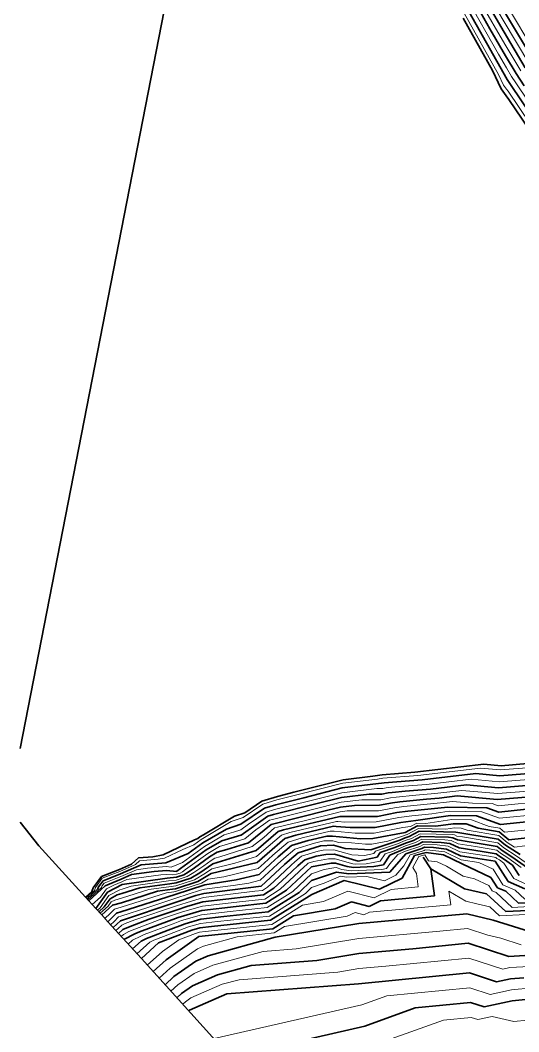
# Model space of a CAD drawing. Header units: millimetres. Extents: x -859836 to 307983, y -308065 to 649894.
# Drawn here: x -859836 to -788387, y -119217 to 25688 of the extents above; entities that cross this region are included whole.
import ezdxf

# ---------------------------------------------------------------- set-up
doc = ezdxf.new("R2010")
doc.units = ezdxf.units.MM
for name, color, linetype, lineweight in [('C-TOPO', 7, 'Continuous', 9), ('C-TOPO-MAJR', 7, 'Continuous', 35), ('C-TOPO-MINR', 7, 'Continuous', 9)]:
    doc.layers.add(name, color=color, linetype=linetype, lineweight=lineweight)

msp = doc.modelspace()

# ---------------------------------------------------------------- linework, layer by layer
at = {"layer": 'C-TOPO', "lineweight": 35}
for p, q in [((-836150, 42695), (-859836, -78633)), ((-792146, 18465), (-796379, 26004)), ((-790919, 15851), (-792146, 18465)), ((-790207, 14875), (-790919, 15851)), ((-789802, 14346), (-790207, 14875)), ((-784639, 6653), (-789802, 14346)), ((-803280, -82043), (-793394, -80886)), ((-793394, -80886), (-790919, -81108)), ((-790919, -81108), (-787141, -80806)), ((-809285, -82618), (-807957, -82413)), ((-807957, -82413), (-803280, -82043)), ((-820621, -84916), (-813578, -83133)), ((-813578, -83133), (-809285, -82618)), ((-822950, -85496), (-820621, -84916)), ((-827668, -87849), (-825217, -86187)), ((-825217, -86187), (-822950, -85496)), ((-833571, -91019), (-829146, -88349)), ((-829146, -88349), (-827668, -87849)), ((-859836, -89171), (-857155, -92579)), ((-834078, -91315), (-833571, -91019)), ((-857155, -92579), (-850467, -99940)), ((-839331, -93872), (-834871, -91740)), ((-834871, -91740), (-834391, -91545)), ((-834391, -91545), (-834078, -91315)), ((-842864, -94313), (-840818, -94149)), ((-840818, -94149), (-839331, -93872)), ((-845605, -95970), (-843898, -95207)), ((-843898, -95207), (-842864, -94313)), ((-849394, -98581), (-848170, -96957)), ((-848170, -96957), (-846484, -96322)), ((-846484, -96322), (-845605, -95970)), ((-850467, -99940), (-849566, -99122)), ((-849566, -99122), (-849394, -98581))]:
    msp.add_line(p, q, dxfattribs=at)
at = {"layer": 'C-TOPO'}
for p, q in [((-848991, -101565), (-850467, -99940)), ((-848160, -102479), (-848991, -101565)), ((-847257, -103473), (-848160, -102479)), ((-842479, -108732), (-847257, -103473)), ((-773391, -184774), (-842479, -108732))]:
    msp.add_line(p, q, dxfattribs=at)
at = {"layer": 'C-TOPO-MAJR'}
for p, q in [((-794989, 31699), (-790501, 23980)), ((-795477, 29701), (-792523, 24441)), ((-795965, 27702), (-790058, 17183)), ((-790722, 27378), (-786155, 19735)), ((-792523, 24441), (-790279, 20581)), ((-790501, 23980), (-787456, 18884)), ((-790279, 20581), (-788757, 18034)), ((-788757, 18034), (-787602, 16297)), ((-790058, 17183), (-783501, 7415)), ((-794538, -82243), (-802241, -83145)), ((-791084, -82554), (-794538, -82243)), ((-785813, -82131), (-791084, -82554)), ((-807691, -83576), (-813681, -84294)), ((-802241, -83145), (-807691, -83576)), ((-795884, -83839), (-801019, -84440)), ((-791279, -84254), (-795884, -83839)), ((-784251, -83690), (-791279, -84254)), ((-813681, -84294), (-819169, -85683)), ((-809809, -85181), (-813803, -85660)), ((-808010, -85171), (-809809, -85181)), ((-807090, -84993), (-808010, -85171)), ((-806551, -84919), (-807090, -84993)), ((-804653, -84728), (-806551, -84919)), ((-801019, -84440), (-804653, -84728)), ((-797230, -85436), (-799798, -85736)), ((-791474, -85954), (-797230, -85436)), ((-782689, -85249), (-791474, -85954)), ((-823220, -86693), (-824811, -87178)), ((-817462, -86586), (-823537, -88100)), ((-819169, -85683), (-823220, -86693)), ((-813803, -85660), (-817462, -86586)), ((-811928, -86787), (-813925, -87026)), ((-808330, -86766), (-811928, -86787)), ((-806489, -86410), (-808330, -86766)), ((-805411, -86261), (-806489, -86410)), ((-801614, -85880), (-805411, -86261)), ((-799798, -85736), (-801614, -85880)), ((-824811, -87178), (-828231, -89497)), ((-824333, -88343), (-826043, -89503)), ((-823537, -88100), (-824333, -88343)), ((-815754, -87489), (-823855, -89508)), ((-813925, -87026), (-815754, -87489)), ((-808650, -88361), (-814047, -88392)), ((-805887, -87827), (-808650, -88361)), ((-804272, -87604), (-805887, -87827)), ((-798576, -87032), (-804272, -87604)), ((-798182, -88225), (-803132, -88947)), ((-792954, -87118), (-798576, -87032)), ((-794433, -88282), (-798182, -88225)), ((-791028, -89522), (-794433, -88282)), ((-791251, -87738), (-792954, -87118)), ((-785519, -87161), (-791251, -87738)), ((-779564, -88368), (-791028, -89522)), ((-828231, -89497), (-830293, -90194)), ((-826043, -89503), (-828194, -91037)), ((-823855, -89508), (-827122, -92138)), ((-814047, -88392), (-822089, -90272)), ((-814962, -89783), (-820323, -91036)), ((-814569, -89798), (-814962, -89783)), ((-812567, -89976), (-814569, -89798)), ((-805286, -89245), (-808970, -89956)), ((-803132, -88947), (-805286, -89245)), ((-802888, -89715), (-804685, -90662)), ((-800263, -89779), (-802888, -89715)), ((-797787, -89418), (-800263, -89779)), ((-795913, -89446), (-797787, -89418)), ((-794211, -90066), (-795913, -89446)), ((-830293, -90194), (-833675, -92166)), ((-828218, -91045), (-830946, -91853)), ((-828194, -91037), (-828218, -91045)), ((-822893, -90523), (-826037, -93233)), ((-822089, -90272), (-822893, -90523)), ((-820323, -91036), (-821931, -91537)), ((-815877, -91173), (-818557, -91800)), ((-815091, -91203), (-815877, -91173)), ((-811088, -91561), (-815091, -91203)), ((-808970, -89956), (-812567, -89976)), ((-804685, -90662), (-809289, -91550)), ((-804082, -91240), (-804661, -91429)), ((-802644, -90483), (-804082, -91240)), ((-802400, -91251), (-803478, -91819)), ((-797393, -90610), (-802644, -90483)), ((-798462, -91346), (-802400, -91251)), ((-791320, -91616), (-797393, -90610)), ((-791174, -90569), (-794211, -90066)), ((-789796, -91718), (-791174, -90569)), ((-780934, -90730), (-789796, -91718)), ((-833675, -92166), (-835763, -93697)), ((-830946, -91853), (-833200, -93167)), ((-827122, -92138), (-830210, -93100)), ((-821931, -91537), (-824446, -93705)), ((-820969, -92552), (-822856, -94178)), ((-818557, -91800), (-820969, -92552)), ((-816792, -92564), (-820007, -93566)), ((-814944, -92490), (-816792, -92564)), ((-813252, -92981), (-814944, -92490)), ((-809289, -91550), (-811088, -91561)), ((-805411, -91746), (-809609, -93145)), ((-804637, -92197), (-806136, -92830)), ((-804661, -91429), (-805411, -91746)), ((-803478, -91819), (-804637, -92197)), ((-802875, -92398), (-804613, -92964)), ((-802156, -92019), (-802875, -92398)), ((-799530, -92083), (-802156, -92019)), ((-798289, -92237), (-799530, -92083)), ((-797841, -91424), (-798462, -91346)), ((-796951, -92878), (-798289, -92237)), ((-797172, -91744), (-797841, -91424)), ((-795514, -91992), (-797172, -91744)), ((-791466, -92663), (-795514, -91992)), ((-790777, -93237), (-791466, -92663)), ((-790286, -92478), (-791320, -91616)), ((-788166, -93840), (-790286, -92478)), ((-835763, -93697), (-838960, -95003)), ((-833200, -93167), (-837376, -96230)), ((-832726, -94169), (-834839, -95719)), ((-831599, -93511), (-832726, -94169)), ((-826037, -93233), (-832251, -95170)), ((-830210, -93100), (-831599, -93511)), ((-824446, -93705), (-825867, -94962)), ((-822856, -94178), (-823921, -95120)), ((-820007, -93566), (-821265, -94650)), ((-817437, -94079), (-819045, -94581)), ((-816029, -93826), (-817437, -94079)), ((-814798, -93777), (-816029, -93826)), ((-811412, -94758), (-814798, -93777)), ((-809609, -93145), (-813252, -92981)), ((-808235, -93530), (-808702, -94221)), ((-806136, -92830), (-808235, -93530)), ((-806861, -93914), (-807795, -95297)), ((-804589, -93732), (-806889, -96372)), ((-804613, -92964), (-806861, -93914)), ((-803329, -93969), (-805115, -97193)), ((-802271, -92976), (-804589, -93732)), ((-801667, -93555), (-803329, -93969)), ((-801912, -92787), (-802271, -92976)), ((-800599, -92819), (-801912, -92787)), ((-799186, -93865), (-801667, -93555)), ((-798737, -93051), (-800599, -92819)), ((-796509, -95146), (-799186, -93865)), ((-796730, -94012), (-798737, -93051)), ((-793636, -93374), (-796951, -92878)), ((-791757, -94756), (-796730, -94012)), ((-791612, -93709), (-793636, -93374)), ((-791267, -93997), (-791612, -93709)), ((-790560, -94451), (-791267, -93997)), ((-789363, -94145), (-790777, -93237)), ((-786784, -95988), (-789363, -94145)), ((-842519, -95288), (-845488, -96614)), ((-838960, -95003), (-842519, -95288)), ((-832251, -95170), (-834110, -96448)), ((-825867, -94962), (-832457, -96542)), ((-823921, -95120), (-825586, -96668)), ((-821975, -95278), (-825305, -98374)), ((-821265, -94650), (-821975, -95278)), ((-820029, -95437), (-821694, -96985)), ((-818083, -95595), (-821686, -98956)), ((-819674, -95123), (-820029, -95437)), ((-819045, -94581), (-819674, -95123)), ((-815267, -95088), (-818083, -95595)), ((-814651, -95064), (-815267, -95088)), ((-812959, -95554), (-814651, -95064)), ((-812076, -95684), (-812959, -95554)), ((-809150, -95565), (-812076, -95684)), ((-808702, -94221), (-811412, -94758)), ((-807795, -95297), (-809150, -95565)), ((-802069, -94205), (-800993, -95867)), ((-792374, -97098), (-796509, -95146)), ((-789887, -97714), (-791757, -94756)), ((-789271, -95372), (-790560, -94451)), ((-788336, -96851), (-789271, -95372)), ((-845488, -96614), (-847016, -97226)), ((-843865, -96709), (-845349, -97372)), ((-840638, -96260), (-843865, -96709)), ((-838859, -96117), (-840638, -96260)), ((-837414, -96245), (-838859, -96117)), ((-837452, -97074), (-838758, -97231)), ((-836396, -96727), (-837452, -97074)), ((-837376, -96230), (-837414, -96245)), ((-835763, -96354), (-836396, -96727)), ((-834839, -95719), (-835763, -96354)), ((-834110, -96448), (-835385, -97200)), ((-832457, -96542), (-834373, -97673)), ((-825586, -96668), (-828881, -97458)), ((-821694, -96985), (-823496, -98665)), ((-814505, -96351), (-818075, -97566)), ((-812740, -96610), (-814505, -96351)), ((-806889, -96372), (-812740, -96610)), ((-796163, -98724), (-800993, -95867)), ((-800993, -95867), (-800466, -99747)), ((-847661, -98309), (-850010, -100443)), ((-848597, -98454), (-848691, -98748)), ((-847932, -97572), (-848597, -98454)), ((-847016, -97226), (-847932, -97572)), ((-847660, -98305), (-847661, -98309)), ((-847652, -98295), (-847660, -98305)), ((-847641, -98291), (-847652, -98295)), ((-845349, -97372), (-847641, -98291)), ((-845210, -98131), (-847311, -99223)), ((-838758, -97231), (-845210, -98131)), ((-838380, -98003), (-842682, -98602)), ((-837510, -97898), (-838380, -98003)), ((-833362, -98146), (-837625, -99546)), ((-834373, -97673), (-837567, -98722)), ((-835385, -97200), (-837510, -97898)), ((-825305, -98374), (-833505, -99386)), ((-828881, -97458), (-833362, -98146)), ((-818075, -97566), (-819876, -99247)), ((-813404, -97536), (-818067, -99538)), ((-808362, -98812), (-813404, -97536)), ((-805115, -97193), (-808362, -98812)), ((-791439, -98576), (-792374, -97098)), ((-787534, -98749), (-789887, -97714)), ((-848691, -98748), (-850257, -100171)), ((-847311, -99223), (-848991, -101565)), ((-845919, -99608), (-846969, -100155)), ((-845274, -99430), (-845919, -99608)), ((-837625, -99546), (-845402, -102028)), ((-840153, -99074), (-845338, -100729)), ((-842682, -98602), (-845274, -99430)), ((-838002, -98774), (-840153, -99074)), ((-837567, -98722), (-838002, -98774)), ((-834648, -99706), (-837490, -100639)), ((-833505, -99386), (-834648, -99706)), ((-827088, -99817), (-833647, -100627)), ((-824968, -99591), (-827088, -99817)), ((-823496, -98665), (-824968, -99591)), ((-821686, -98956), (-824631, -100808)), ((-819876, -99247), (-824293, -102025)), ((-818067, -99538), (-823956, -103242)), ((-800466, -99747), (-808212, -100441)), ((-792991, -99439), (-796163, -98724)), ((-790246, -102011), (-792991, -99439)), ((-790263, -99094), (-791439, -98576)), ((-788433, -100808), (-790263, -99094)), ((-847809, -101325), (-848575, -102022)), ((-846627, -101086), (-848160, -102479)), ((-846969, -100155), (-847809, -101325)), ((-845338, -100729), (-846627, -101086)), ((-837490, -100639), (-845466, -103327)), ((-835935, -101266), (-837356, -101732)), ((-833647, -100627), (-835935, -101266)), ((-828871, -101260), (-833790, -101867)), ((-824631, -100808), (-828871, -101260)), ((-812357, -100613), (-814688, -101614)), ((-809836, -101251), (-812357, -100613)), ((-808212, -100441), (-809836, -101251)), ((-783386, -100546), (-788433, -100808)), ((-846046, -102206), (-847257, -103473)), ((-845402, -102028), (-846046, -102206)), ((-837222, -102826), (-842740, -104909)), ((-837356, -101732), (-841344, -103076)), ((-833790, -101867), (-837222, -102826)), ((-830653, -102703), (-833933, -103108)), ((-824293, -102025), (-830653, -102703)), ((-820674, -102606), (-823618, -104458)), ((-814688, -101614), (-820674, -102606)), ((-795818, -102301), (-811309, -103690)), ((-792059, -103213), (-795818, -102301)), ((-782675, -101618), (-790246, -102011)), ((-845466, -103327), (-846520, -104285)), ((-844103, -104118), (-845122, -104546)), ((-841344, -103076), (-844103, -104118)), ((-836221, -103747), (-838618, -104659)), ((-833933, -103108), (-836221, -103747)), ((-832436, -104146), (-834076, -104349)), ((-823956, -103242), (-832436, -104146)), ((-811309, -103690), (-823281, -105675)), ((-786244, -105034), (-792059, -103213)), ((-845122, -104546), (-845757, -105124)), ((-843419, -105195), (-844982, -105977)), ((-842740, -104909), (-843419, -105195)), ((-841376, -105700), (-841716, -105843)), ((-838618, -104659), (-841376, -105700)), ((-835220, -104668), (-840013, -106491)), ((-834219, -105589), (-838909, -108901)), ((-834076, -104349), (-835220, -104668)), ((-823618, -104458), (-834219, -105589)), ((-823281, -105675), (-832880, -108320)), ((-842498, -106234), (-843731, -107354)), ((-841716, -105843), (-842498, -106234)), ((-840013, -106491), (-842479, -108732)), ((-795644, -106545), (-803577, -107319)), ((-789812, -108450), (-795644, -106545)), ((-832880, -108320), (-834678, -109102)), ((-811323, -108013), (-817309, -109006)), ((-803577, -107319), (-811323, -108013)), ((-785997, -108200), (-789812, -108450)), ((-838909, -108901), (-840781, -110601)), ((-834678, -109102), (-837805, -111310)), ((-826742, -109729), (-831542, -111051)), ((-817309, -109006), (-826742, -109729)), ((-837805, -111310), (-839082, -112471)), ((-831542, -111051), (-835137, -112616)), ((-795469, -110788), (-811336, -112337)), ((-791581, -112058), (-795469, -110788)), ((-787658, -111490), (-789565, -111615)), ((-835137, -112616), (-836701, -113719)), ((-811336, -112337), (-830204, -113782)), ((-789565, -111615), (-791581, -112058)), ((-769369, -112886), (-789318, -114781)), ((-836701, -113719), (-837384, -114340)), ((-830204, -113782), (-835597, -116129)), ((-803228, -115806), (-810470, -118402)), ((-795295, -115031), (-803228, -115806)), ((-793351, -115666), (-795295, -115031)), ((-789318, -114781), (-793351, -115666)), ((-835597, -116129), (-835685, -116209)), ((-810470, -118402), (-829702, -122795))]:
    msp.add_line(p, q, dxfattribs=at)
at = {"layer": 'C-TOPO-MINR'}
for p, q in [((-794352, 32112), (-790612, 25679)), ((-790833, 29077), (-785504, 20160)), ((-795721, 28702), (-791290, 20812)), ((-793756, 28070), (-790390, 22280)), ((-796209, 26703), (-791286, 17937)), ((-790612, 25679), (-786805, 19309)), ((-790390, 22280), (-788106, 18459)), ((-791290, 20812), (-790168, 18882)), ((-790168, 18882), (-789407, 17608)), ((-791286, 17937), (-790564, 16399)), ((-789407, 17608), (-788830, 16740)), ((-790564, 16399), (-790145, 15825)), ((-788830, 16740), (-782820, 7786)), ((-790145, 15825), (-789908, 15514)), ((-789908, 15514), (-784171, 6967)), ((-802852, -82497), (-807847, -82892)), ((-793865, -81444), (-802852, -82497)), ((-790987, -81703), (-793865, -81444)), ((-786594, -81351), (-790987, -81703)), ((-813620, -83611), (-820023, -85232)), ((-808628, -83012), (-813620, -83611)), ((-807847, -82892), (-808628, -83012)), ((-801630, -83792), (-806172, -84152)), ((-795211, -83041), (-801630, -83792)), ((-791182, -83404), (-795211, -83041)), ((-785032, -82910), (-791182, -83404)), ((-820023, -85232), (-823061, -85989)), ((-813742, -84977), (-818315, -86135)), ((-808750, -84378), (-813742, -84977)), ((-807851, -84373), (-808750, -84378)), ((-807390, -84284), (-807851, -84373)), ((-807121, -84247), (-807390, -84284)), ((-806172, -84152), (-807121, -84247)), ((-803133, -85304), (-805981, -85590)), ((-800409, -85088), (-803133, -85304)), ((-796557, -84637), (-800409, -85088)), ((-791377, -85104), (-796557, -84637)), ((-783470, -84470), (-791377, -85104)), ((-825050, -86595), (-827900, -88528)), ((-823061, -85989), (-825050, -86595)), ((-818315, -86135), (-823378, -87397)), ((-813864, -86343), (-816608, -87038)), ((-810869, -85984), (-813864, -86343)), ((-808170, -85968), (-810869, -85984)), ((-806789, -85702), (-808170, -85968)), ((-805981, -85590), (-806789, -85702)), ((-804842, -86933), (-806188, -87119)), ((-800095, -86456), (-804842, -86933)), ((-799187, -86384), (-800095, -86456)), ((-797903, -86234), (-799187, -86384)), ((-795025, -86493), (-797903, -86234)), ((-792214, -86536), (-795025, -86493)), ((-791363, -86846), (-792214, -86536)), ((-788496, -86557), (-791363, -86846)), ((-781908, -86029), (-788496, -86557)), ((-824572, -87760), (-827137, -89500)), ((-823378, -87397), (-824572, -87760)), ((-816608, -87038), (-823696, -88804)), ((-814900, -87941), (-818951, -88950)), ((-813986, -87709), (-814900, -87941)), ((-812987, -87589), (-813986, -87709)), ((-808490, -87563), (-812987, -87589)), ((-806188, -87119), (-808490, -87563)), ((-803702, -88275), (-805587, -88536)), ((-800854, -87989), (-803702, -88275)), ((-798379, -87628), (-800854, -87989)), ((-793694, -87700), (-798379, -87628)), ((-791140, -88630), (-793694, -87700)), ((-782542, -87764), (-791140, -88630)), ((-829618, -89109), (-832221, -90680)), ((-827900, -88528), (-829618, -89109)), ((-827137, -89500), (-828212, -90267)), ((-824949, -89505), (-826050, -90291)), ((-824094, -88926), (-824949, -89505)), ((-823696, -88804), (-824094, -88926)), ((-818951, -88950), (-822972, -89890)), ((-814504, -89087), (-821206, -90654)), ((-814308, -89095), (-814504, -89087)), ((-813307, -89184), (-814308, -89095)), ((-808810, -89158), (-813307, -89184)), ((-805587, -88536), (-808810, -89158)), ((-803909, -89804), (-804986, -89953)), ((-803010, -89331), (-803909, -89804)), ((-801697, -89363), (-803010, -89331)), ((-797984, -88821), (-801697, -89363)), ((-795173, -88864), (-797984, -88821)), ((-792620, -89794), (-795173, -88864)), ((-791101, -90045), (-792620, -89794)), ((-832221, -90680), (-833912, -91665)), ((-830619, -91024), (-833438, -92667)), ((-829256, -90620), (-830619, -91024)), ((-828212, -90267), (-829256, -90620)), ((-826050, -90291), (-827664, -91590)), ((-822412, -91030), (-825242, -93469)), ((-823374, -90015), (-824946, -91371)), ((-822972, -89890), (-823374, -90015)), ((-821206, -90654), (-822412, -91030)), ((-815419, -90478), (-819440, -91418)), ((-814830, -90501), (-815419, -90478)), ((-811828, -90769), (-814830, -90501)), ((-809129, -90753), (-811828, -90769)), ((-804986, -89953), (-809129, -90753)), ((-805048, -91204), (-807147, -91904)), ((-804673, -91046), (-805048, -91204)), ((-804383, -90951), (-804673, -91046)), ((-802766, -90099), (-804383, -90951)), ((-802522, -90867), (-803780, -91530)), ((-798828, -90194), (-802766, -90099)), ((-797927, -90978), (-802522, -90867)), ((-797590, -90014), (-798828, -90194)), ((-797617, -91017), (-797927, -90978)), ((-797282, -91177), (-797617, -91017)), ((-796653, -90028), (-797590, -90014)), ((-796454, -91301), (-797282, -91177)), ((-795802, -90338), (-796653, -90028)), ((-791247, -91092), (-795802, -90338)), ((-790041, -92098), (-791247, -91092)), ((-790412, -90620), (-791101, -90045)), ((-784680, -90043), (-790412, -90620)), ((-833438, -92667), (-836570, -94964)), ((-834956, -92431), (-836555, -93084)), ((-833912, -91665), (-834956, -92431)), ((-831272, -92682), (-832963, -93668)), ((-829189, -92065), (-831272, -92682)), ((-826580, -92685), (-831231, -94135)), ((-827664, -91590), (-829189, -92065)), ((-824946, -91371), (-826580, -92685)), ((-821450, -92044), (-823651, -93942)), ((-819440, -91418), (-821450, -92044)), ((-817675, -92182), (-820488, -93059)), ((-816334, -91868), (-817675, -92182)), ((-815941, -91884), (-816334, -91868)), ((-815017, -91847), (-815941, -91884)), ((-814171, -92092), (-815017, -91847)), ((-812350, -92174), (-814171, -92092)), ((-810349, -92353), (-812350, -92174)), ((-809449, -92348), (-810349, -92353)), ((-807147, -91904), (-809449, -92348)), ((-805773, -92288), (-808922, -93338)), ((-804625, -92581), (-806499, -93372)), ((-804649, -91813), (-805773, -92288)), ((-803780, -91530), (-804649, -91813)), ((-803176, -92108), (-804625, -92581)), ((-802573, -92687), (-804601, -93348)), ((-802278, -91635), (-803176, -92108)), ((-802034, -92403), (-802573, -92687)), ((-798996, -91715), (-802278, -91635)), ((-800065, -92451), (-802034, -92403)), ((-798513, -92644), (-800065, -92451)), ((-798065, -91831), (-798996, -91715)), ((-796841, -93445), (-798513, -92644)), ((-797062, -92311), (-798065, -91831)), ((-794575, -92683), (-797062, -92311)), ((-791393, -92139), (-796454, -91301)), ((-791539, -93186), (-794575, -92683)), ((-790532, -92858), (-791393, -92139)), ((-788981, -92779), (-790041, -92098)), ((-786050, -92406), (-788981, -92779)), ((-836555, -93084), (-839178, -94338)), ((-832963, -93668), (-836133, -95993)), ((-831231, -94135), (-831925, -94341)), ((-825952, -94097), (-829059, -95066)), ((-825242, -93469), (-825952, -94097)), ((-823651, -93942), (-824894, -95041)), ((-820488, -93059), (-822060, -94414)), ((-819526, -94073), (-820469, -94887)), ((-817115, -93322), (-819526, -94073)), ((-816410, -93195), (-817115, -93322)), ((-814871, -93134), (-816410, -93195)), ((-812332, -93869), (-814871, -93134)), ((-810511, -93952), (-812332, -93869)), ((-809156, -93683), (-810511, -93952)), ((-808922, -93338), (-809156, -93683)), ((-807548, -93722), (-808249, -94759)), ((-806499, -93372), (-807548, -93722)), ((-805725, -93823), (-806875, -95143)), ((-804601, -93348), (-805725, -93823)), ((-803959, -93850), (-804852, -95462)), ((-803128, -93643), (-803959, -93850)), ((-802699, -94087), (-803592, -95699)), ((-801969, -93265), (-803128, -93643)), ((-801868, -93880), (-802699, -94087)), ((-801789, -93171), (-801969, -93265)), ((-801330, -94711), (-801868, -93880)), ((-801133, -93187), (-801789, -93171)), ((-798962, -93458), (-801133, -93187)), ((-796620, -94579), (-798962, -93458)), ((-792697, -94065), (-796841, -93445)), ((-791685, -94233), (-792697, -94065)), ((-791022, -93617), (-791539, -93186)), ((-789962, -94298), (-791022, -93617)), ((-788765, -93993), (-790532, -92858)), ((-787475, -94914), (-788765, -93993)), ((-843330, -95241), (-845557, -96235)), ((-842722, -94715), (-843330, -95241)), ((-840053, -94501), (-842722, -94715)), ((-838909, -95560), (-841578, -95774)), ((-839178, -94338), (-840053, -94501)), ((-838187, -95624), (-838909, -95560)), ((-836570, -94964), (-838187, -95624)), ((-833545, -95444), (-834936, -96401)), ((-832489, -94669), (-833545, -95444)), ((-831925, -94341), (-832489, -94669)), ((-829059, -95066), (-832354, -95856)), ((-824894, -95041), (-825727, -95815)), ((-822948, -95199), (-825446, -97521)), ((-821002, -95358), (-823500, -97680)), ((-822060, -94414), (-822948, -95199)), ((-820469, -94887), (-821002, -95358)), ((-819056, -95516), (-819889, -96290)), ((-818879, -95359), (-819056, -95516)), ((-818564, -95088), (-818879, -95359)), ((-817760, -94837), (-818564, -95088)), ((-815648, -94457), (-817760, -94837)), ((-814724, -94421), (-815648, -94457)), ((-812185, -95156), (-814724, -94421)), ((-811744, -95221), (-812185, -95156)), ((-810281, -95161), (-811744, -95221)), ((-808249, -94759), (-810281, -95161)), ((-806875, -95143), (-807342, -95834)), ((-804852, -95462), (-806002, -96782)), ((-800089, -94866), (-801330, -94711)), ((-798751, -95507), (-800089, -94866)), ((-796336, -96935), (-798751, -95507)), ((-794133, -94951), (-796620, -94579)), ((-792066, -95927), (-794133, -94951)), ((-791512, -94377), (-791685, -94233)), ((-791159, -94604), (-791512, -94377)), ((-790514, -95064), (-791159, -94604)), ((-789111, -97282), (-790514, -95064)), ((-788027, -95680), (-789962, -94298)), ((-846703, -96694), (-848072, -97210)), ((-845418, -96993), (-847329, -97759)), ((-845557, -96235), (-846703, -96694)), ((-843192, -95999), (-845418, -96993)), ((-839698, -96745), (-844537, -97420)), ((-841578, -95774), (-843192, -95999)), ((-838808, -96674), (-839698, -96745)), ((-838068, -96740), (-838808, -96674)), ((-837424, -96662), (-838068, -96740)), ((-835891, -96964), (-837481, -97486)), ((-836902, -96491), (-837424, -96662)), ((-836589, -96306), (-836902, -96491)), ((-836133, -95993), (-836589, -96306)), ((-834936, -96401), (-835891, -96964)), ((-833284, -96495), (-834879, -97437)), ((-832354, -95856), (-833284, -96495)), ((-830669, -97000), (-832910, -97344)), ((-825727, -95815), (-830669, -97000)), ((-819889, -96290), (-822591, -98811)), ((-818079, -96581), (-820781, -99101)), ((-816294, -95973), (-818079, -96581)), ((-814886, -95720), (-816294, -95973)), ((-813954, -96943), (-816286, -97944)), ((-814578, -95707), (-814886, -95720)), ((-813732, -95953), (-814578, -95707)), ((-813072, -97073), (-813954, -96943)), ((-812408, -96147), (-813732, -95953)), ((-810146, -96954), (-813072, -97073)), ((-808020, -95969), (-812408, -96147)), ((-807625, -97592), (-810146, -96954)), ((-807342, -95834), (-808020, -95969)), ((-806002, -96782), (-807625, -97592)), ((-803592, -95699), (-803054, -96530)), ((-803054, -96530), (-802791, -98470)), ((-794750, -97293), (-796336, -96935)), ((-790663, -98145), (-792066, -95927)), ((-848176, -98529), (-850133, -100307)), ((-849066, -98529), (-849206, -98968)), ((-848072, -97210), (-849066, -98529)), ((-848129, -98380), (-848176, -98529)), ((-847792, -97933), (-848129, -98380)), ((-847329, -97759), (-847792, -97933)), ((-846444, -98218), (-847482, -98758)), ((-845280, -97751), (-846444, -98218)), ((-844537, -97420), (-845280, -97751)), ((-843946, -98366), (-845242, -98780)), ((-838569, -97617), (-843946, -98366)), ((-838191, -98389), (-841418, -98838)), ((-837481, -97486), (-838569, -97617)), ((-837539, -98310), (-838191, -98389)), ((-833868, -97909), (-837596, -99134)), ((-834879, -97437), (-837539, -98310)), ((-832910, -97344), (-833868, -97909)), ((-829334, -98260), (-833433, -98766)), ((-827093, -97916), (-829334, -98260)), ((-825446, -97521), (-827093, -97916)), ((-824401, -98520), (-825137, -98983)), ((-823500, -97680), (-824401, -98520)), ((-816286, -97944), (-818071, -98552)), ((-802791, -98470), (-806664, -98817)), ((-792682, -98269), (-794750, -97293)), ((-792215, -99008), (-792682, -98269)), ((-788898, -98921), (-790663, -98145)), ((-786170, -98576), (-789111, -97282)), ((-849206, -98968), (-850380, -100035)), ((-848312, -99914), (-849505, -100999)), ((-847140, -99689), (-848400, -101445)), ((-847482, -98758), (-848312, -99914)), ((-845565, -98869), (-847140, -99689)), ((-845242, -98780), (-845565, -98869)), ((-838889, -99310), (-845370, -101378)), ((-841418, -98838), (-845306, -100079)), ((-837813, -99160), (-838889, -99310)), ((-837596, -99134), (-837813, -99160)), ((-834005, -98926), (-837558, -100093)), ((-833433, -98766), (-834005, -98926)), ((-826197, -99096), (-833576, -100006)), ((-825137, -98983), (-826197, -99096)), ((-822591, -98811), (-824799, -100200)), ((-820781, -99101), (-824462, -101416)), ((-818971, -99392), (-824124, -102633)), ((-818071, -98552), (-818971, -99392)), ((-812880, -99075), (-816377, -100576)), ((-809099, -100031), (-812880, -99075)), ((-806664, -98817), (-809099, -100031)), ((-798405, -99084), (-798142, -101024)), ((-795991, -100512), (-798405, -99084)), ((-791627, -99267), (-792215, -99008)), ((-789340, -101409), (-791627, -99267)), ((-787526, -100207), (-788898, -98921)), ((-847218, -101206), (-848368, -102250)), ((-846798, -100620), (-847218, -101206)), ((-846273, -100347), (-846798, -100620)), ((-845370, -101378), (-846337, -101646)), ((-845306, -100079), (-846273, -100347)), ((-837423, -101186), (-843405, -103202)), ((-837558, -100093), (-841545, -101437)), ((-835292, -100486), (-837423, -101186)), ((-833719, -101247), (-836579, -102046)), ((-833576, -100006), (-835292, -100486)), ((-827979, -100539), (-833719, -101247)), ((-824462, -101416), (-829762, -101982)), ((-824799, -100200), (-827979, -100539)), ((-819370, -101072), (-823787, -103850)), ((-816377, -100576), (-819370, -101072)), ((-798142, -101024), (-809761, -102066)), ((-794404, -100870), (-795991, -100512)), ((-792525, -101326), (-794404, -100870)), ((-791153, -102612), (-792525, -101326)), ((-783031, -101082), (-789340, -101409)), ((-848400, -101445), (-848783, -101793)), ((-846942, -102279), (-847709, -102976)), ((-846337, -101646), (-846942, -102279)), ((-845756, -102767), (-846362, -103400)), ((-845434, -102678), (-845756, -102767)), ((-841545, -101437), (-845434, -102678)), ((-837289, -102279), (-839283, -102951)), ((-836579, -102046), (-837289, -102279)), ((-833862, -102488), (-836721, -103286)), ((-829762, -101982), (-833862, -102488)), ((-824124, -102633), (-831545, -103425)), ((-812999, -102652), (-821977, -104141)), ((-811833, -102152), (-812999, -102652)), ((-810573, -102471), (-811833, -102152)), ((-809761, -102066), (-810573, -102471)), ((-787367, -102416), (-791153, -102612)), ((-846362, -103400), (-846888, -103879)), ((-845294, -103937), (-845810, -104427)), ((-844784, -103723), (-845294, -103937)), ((-843405, -103202), (-844784, -103723)), ((-839283, -102951), (-843421, -104514)), ((-837920, -103742), (-842058, -105305)), ((-835720, -104207), (-839315, -105575)), ((-836721, -103286), (-837920, -103742)), ((-834004, -103728), (-835720, -104207)), ((-831545, -103425), (-834004, -103728)), ((-823787, -103850), (-833327, -104868)), ((-821977, -104141), (-823450, -105067)), ((-845810, -104427), (-846128, -104716)), ((-845052, -105262), (-845361, -105559)), ((-844270, -104871), (-845052, -105262)), ((-843421, -104514), (-844270, -104871)), ((-842568, -105519), (-843740, -106105)), ((-842058, -105305), (-842568, -105519)), ((-839315, -105575), (-840695, -106096)), ((-834719, -105129), (-837116, -106040)), ((-834147, -104969), (-834719, -105129)), ((-833327, -104868), (-834147, -104969)), ((-828750, -105632), (-833549, -106955)), ((-823450, -105067), (-828750, -105632)), ((-799698, -104810), (-811316, -105852)), ((-795731, -104423), (-799698, -104810)), ((-792815, -105375), (-795731, -104423)), ((-790936, -105831), (-792815, -105375)), ((-843740, -106105), (-844356, -106665)), ((-841255, -106363), (-843105, -108043)), ((-840865, -106167), (-841255, -106363)), ((-840695, -106096), (-840865, -106167)), ((-837116, -106040), (-839461, -107696)), ((-833549, -106955), (-834448, -107346)), ((-811316, -105852), (-820295, -107341)), ((-788028, -106742), (-790936, -105831)), ((-839461, -107696), (-841630, -109667)), ((-834448, -107346), (-838357, -110105)), ((-825012, -107702), (-832211, -109685)), ((-820295, -107341), (-825012, -107702)), ((-795556, -108666), (-807457, -109828)), ((-790696, -110254), (-795556, -108666)), ((-838357, -110105), (-839931, -111536)), ((-832211, -109685), (-834908, -110859)), ((-807457, -109828), (-811330, -110175)), ((-789688, -110032), (-790696, -110254)), ((-786827, -109845), (-789688, -110032)), ((-834908, -110859), (-837253, -112515)), ((-814322, -110671), (-828473, -111755)), ((-811330, -110175), (-814322, -110671)), ((-771033, -111477), (-788488, -113136)), ((-837253, -112515), (-838233, -113405)), ((-830873, -112416), (-835367, -114372)), ((-828473, -111755), (-830873, -112416)), ((-795382, -112910), (-807282, -114071)), ((-792466, -113862), (-795382, -112910)), ((-835367, -114372), (-836149, -114924)), ((-807282, -114071), (-810903, -115369)), ((-789442, -113198), (-792466, -113862)), ((-788488, -113136), (-789442, -113198)), ((-836149, -114924), (-836535, -115275)), ((-810903, -115369), (-832058, -120201)), ((-795207, -117153), (-799174, -117540)), ((-794235, -117471), (-795207, -117153)), ((-792219, -117028), (-794235, -117471)), ((-789107, -117731), (-792219, -117028)), ((-772483, -116152), (-789107, -117731)), ((-799174, -117540), (-810037, -121435))]:
    msp.add_line(p, q, dxfattribs=at)

doc.saveas('drawing.dxf')
